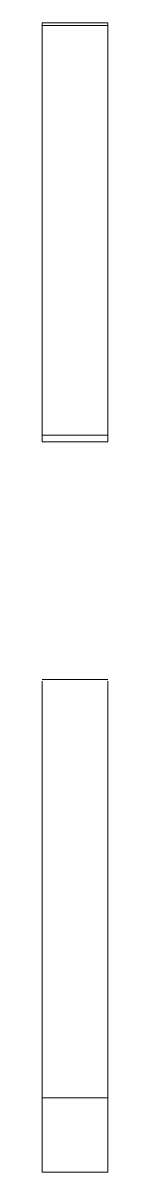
# Model space of a CAD drawing. Header units: metres. Extents: x -35.7 to 3.2, y -7 to 21.9.
# Drawn here: x 0.8469 to 0.85, y 0.6637 to 0.7188 of the extents above; entities that cross this region are included whole.
import ezdxf

# ---------------------------------------------------------------- set-up
doc = ezdxf.new("R2010")
doc.units = ezdxf.units.M
doc.header["$MEASUREMENT"] = 0
doc.layers.add('B_Schnitt B Garagenrampe RB_1_910 Allgemein Lageplan Höhen', color=7, linetype='Continuous')

msp = doc.modelspace()

# ---------------------------------------------------------------- linework, layer by layer
at = {"layer": 'B_Schnitt B Garagenrampe RB_1_910 Allgemein Lageplan Höhen', "color": 7, "linetype": 'Continuous', "lineweight": 13, "ltscale": 1000}
for p, q in [((0.846857, 0.718634), (0.846857, 0.718754)), ((0.85, 0.718754), (0.846857, 0.718754)), ((0.846857, 0.699), (0.846857, 0.718634)), ((0.85, 0.718634), (0.846857, 0.718634)), ((0.85, 0.718634), (0.85, 0.718754)), ((0.85, 0.699), (0.85, 0.718634)), ((0.85, 0.699), (0.846857, 0.699)), ((0.846857, 0.698829), (0.846857, 0.699)), ((0.846857, 0.698679), (0.846857, 0.698829)), ((0.85, 0.698829), (0.85, 0.699)), ((0.85, 0.698679), (0.85, 0.698829)), ((0.85, 0.698679), (0.846857, 0.698679)), ((0.85, 0.687286), (0.846857, 0.687286)), ((0.846857, 0.687003), (0.846857, 0.687215)), ((0.846857, 0.68665), (0.846857, 0.687003)), ((0.85, 0.687003), (0.85, 0.687215)), ((0.85, 0.68665), (0.85, 0.687003)), ((0.846857, 0.686163), (0.846857, 0.68665)), ((0.846857, 0.685551), (0.846857, 0.686163)), ((0.85, 0.686163), (0.85, 0.68665)), ((0.85, 0.685551), (0.85, 0.686163)), ((0.846857, 0.684815), (0.846857, 0.685551)), ((0.85, 0.684815), (0.85, 0.685551)), ((0.846857, 0.683958), (0.846857, 0.684815)), ((0.85, 0.683958), (0.85, 0.684815)), ((0.846857, 0.682984), (0.846857, 0.683958)), ((0.85, 0.682984), (0.85, 0.683958)), ((0.846857, 0.681895), (0.846857, 0.682984)), ((0.85, 0.681895), (0.85, 0.682984)), ((0.846857, 0.680615), (0.846857, 0.681895)), ((0.85, 0.680615), (0.85, 0.681895)), ((0.846857, 0.679068), (0.846857, 0.680615)), ((0.85, 0.679068), (0.85, 0.680615)), ((0.846857, 0.677254), (0.846857, 0.679068)), ((0.85, 0.677254), (0.85, 0.679068)), ((0.846857, 0.67561), (0.846857, 0.677254)), ((0.85, 0.67561), (0.85, 0.677254)), ((0.846857, 0.674132), (0.846857, 0.67561)), ((0.85, 0.674132), (0.85, 0.67561)), ((0.846857, 0.672821), (0.846857, 0.674132)), ((0.85, 0.672821), (0.85, 0.674132)), ((0.846857, 0.671676), (0.846857, 0.672821)), ((0.85, 0.671676), (0.85, 0.672821)), ((0.846857, 0.670369), (0.846857, 0.671676)), ((0.85, 0.670369), (0.85, 0.671676)), ((0.846857, 0.669274), (0.846857, 0.670369)), ((0.85, 0.669274), (0.85, 0.670369)), ((0.846857, 0.668395), (0.846857, 0.669274)), ((0.85, 0.668395), (0.85, 0.669274)), ((0.846857, 0.667751), (0.846857, 0.668395)), ((0.85, 0.667751), (0.85, 0.668395)), ((0.846857, 0.667365), (0.846857, 0.667751)), ((0.85, 0.667365), (0.85, 0.667751)), ((0.846857, 0.667237), (0.846857, 0.667365)), ((0.846857, 0.666204), (0.846857, 0.667237)), ((0.85, 0.667237), (0.846857, 0.667237)), ((0.85, 0.667237), (0.85, 0.667365)), ((0.85, 0.666204), (0.85, 0.667237)), ((0.846857, 0.665127), (0.846857, 0.666204)), ((0.85, 0.665127), (0.85, 0.666204)), ((0.846857, 0.664302), (0.846857, 0.665127)), ((0.85, 0.664302), (0.85, 0.665127)), ((0.846857, 0.663687), (0.846857, 0.664302)), ((0.85, 0.663687), (0.85, 0.664302)), ((0.85, 0.663687), (0.846857, 0.663687))]:
    msp.add_line(p, q, dxfattribs=at)

doc.saveas('drawing.dxf')
